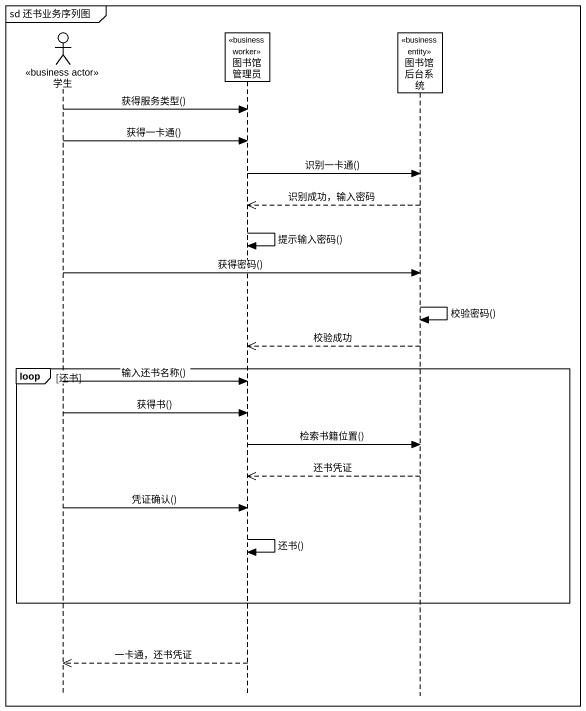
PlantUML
@startuml
mainframe sd 还书业务序列图
hide footbox
actor 学生 <<business actor>>
participant 图书馆管理员 <<business worker>>
participant 图书馆后台系统 <<business entity>>

学生 -> 图书馆管理员 : 获得服务类型()
学生 -> 图书馆管理员 : 获得一卡通()
图书馆管理员 -> 图书馆后台系统 : 识别一卡通()
图书馆后台系统 -->> 图书馆管理员 : 识别成功，输入密码
图书馆管理员 -> 图书馆管理员 : 提示输入密码()
学生 -> 图书馆后台系统 : 获得密码()
图书馆后台系统 -> 图书馆后台系统 : 校验密码()
图书馆后台系统 -->> 图书馆管理员 : 校验成功
loop 还书
  学生 -> 图书馆管理员 : 输入还书名称()
  学生 -> 图书馆管理员 : 获得书()
  图书馆管理员 -> 图书馆后台系统 : 检索书籍位置()
  图书馆后台系统 -->> 图书馆管理员 : 还书凭证
  学生 -> 图书馆管理员 : 凭证确认()
  图书馆管理员 -> 图书馆管理员 : 还书()
end
图书馆管理员 -->> 学生 : 一卡通，还书凭证
@enduml
